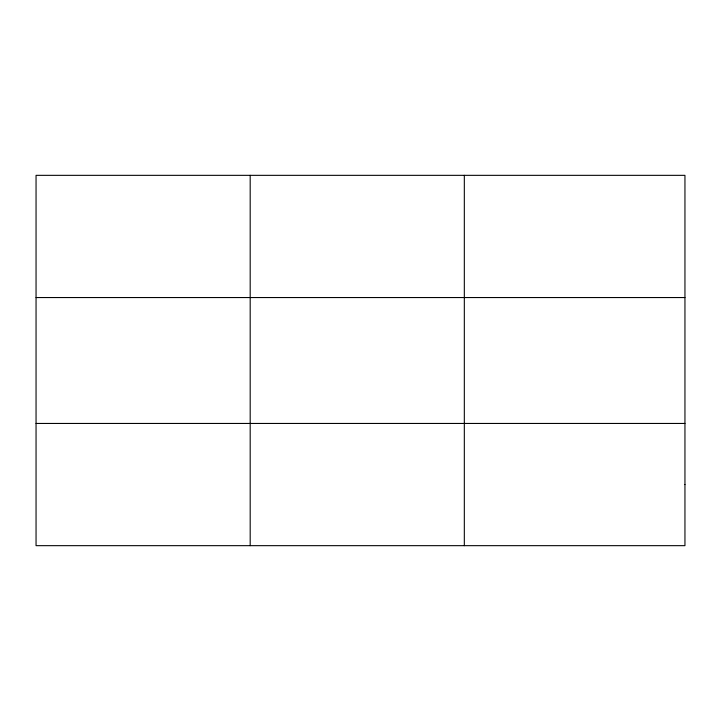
<?xml version="1.0" encoding="UTF-8"?>
<svg xmlns="http://www.w3.org/2000/svg" width="721" height="721" viewBox="0 0 721 721"><rect width="100%" height="100%" fill="white"/><g stroke="black" fill="none" stroke-linecap="round" stroke-linejoin="round"><path stroke-width="1.08" d="M250.187 545.662L250.187 175.338M464.324 545.662L464.324 175.338M36.05 297.548L684.95 297.548M36.05 423.452L684.95 423.452M684.95 484.557L684.95 545.662L36.05 545.662L36.05 175.338L684.95 175.338L684.95 484.557"/></g></svg>
